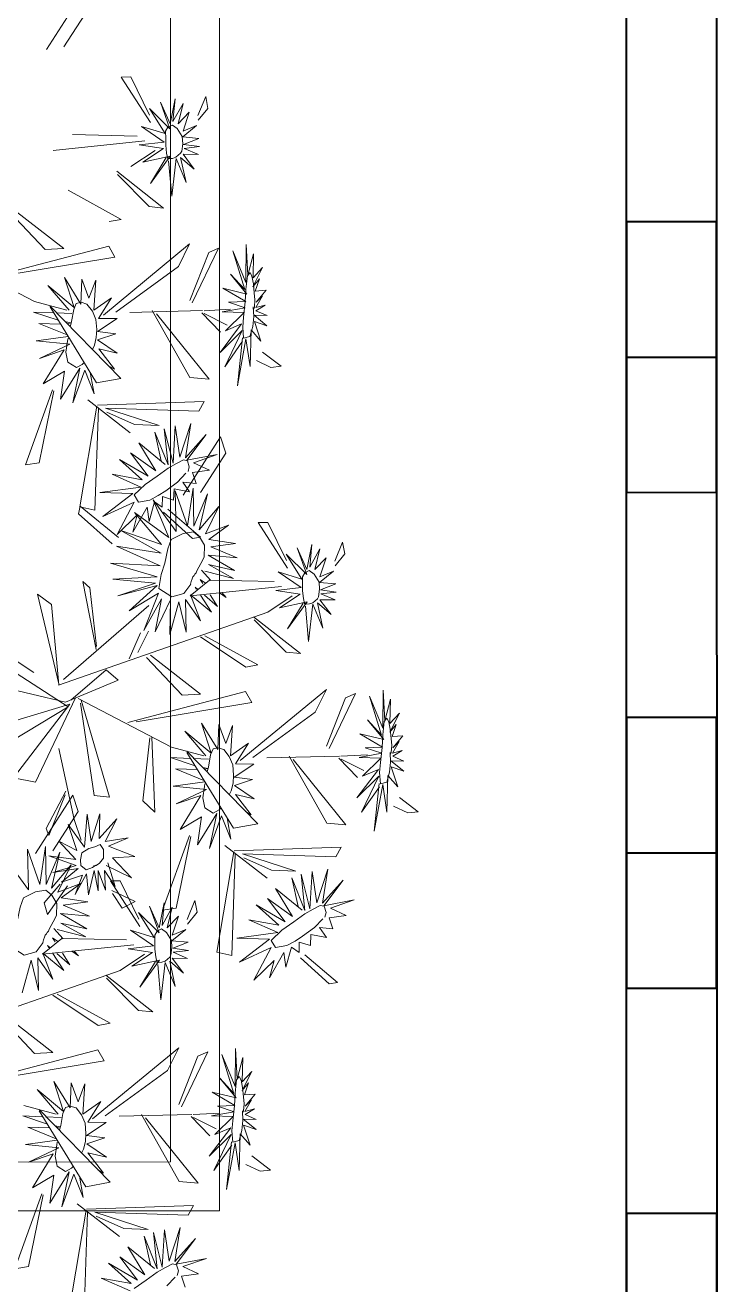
# Model space of a CAD drawing. Header units: inches. Extents: x -422522 to 22891, y -2973 to 414515.
# Drawn here: x 22847.1 to 22886.2, y 4749 to 4820.4 of the extents above; entities that cross this region are included whole.
import ezdxf

# ---------------------------------------------------------------- set-up
doc = ezdxf.new("R2010")
doc.units = ezdxf.units.IN
doc.header["$MEASUREMENT"] = 0
doc.layers.get('0').update_dxf_attribs({"lineweight": 40})
doc.layers.add('ARREDAMENTO', color=8, linetype='Continuous', lineweight=13)

msp = doc.modelspace()

# ---------------------------------------------------------------- linework, layer by layer
for p, q in [((22881.13146, 4737.736), (22881.10843, 4878.13237)), ((22881.12099, 4801.55418), (22886.22644, 4801.55502)), ((22881.12559, 4773.47419), (22886.23105, 4773.47502))]:
    msp.add_line(p, q)
msp.add_lwpolyline([(22886.20096, 4956.92593), (22886.24032, 4716.95866), (22236.24033, 4716.85204)])
for points in [[(22881.11973, 4809.21237), (22881.12224, 4793.896), (22886.2277, 4793.89684), (22886.22519, 4809.2132)], [(22881.12434, 4781.13237), (22881.12685, 4765.816), (22886.2323, 4765.81684), (22886.22979, 4781.1332)], [(22881.12894, 4753.05237), (22881.13146, 4737.736), (22886.23691, 4737.73684), (22886.2344, 4753.0532)]]:
    msp.add_lwpolyline(points, close=True)
at = {"layer": 'ARREDAMENTO', "linetype": 'Continuous'}
for p, q in [((22848.26875, 4818.98209), (22850.38034, 4822.27212)), ((22850.6873, 4821.34538), (22849.24862, 4819.129)), ((22853.04976, 4817.43344), (22852.51, 4817.42248)), ((22852.51, 4817.42248), (22854.16684, 4814.83747)), ((22854.11246, 4815.26385), (22853.04976, 4817.43344)), ((22854.72377, 4815.99332), (22855.25851, 4814.48706)), ((22855.27481, 4814.76747), (22854.72377, 4815.99332)), ((22855.55682, 4816.18458), (22855.27481, 4814.76747)), ((22855.42999, 4814.89414), (22855.55682, 4816.18458)), ((22856.01061, 4815.92839), (22855.42999, 4814.89414)), ((22855.7213, 4814.76327), (22856.01061, 4815.92839)), ((22857.29635, 4816.31901), (22856.8482, 4815.23382)), ((22857.41906, 4815.64697), (22857.29635, 4816.31901)), ((22854.09851, 4815.63427), (22854.99004, 4814.21742)), ((22855.25851, 4814.48706), (22854.09851, 4815.63427)), ((22856.35919, 4815.42467), (22855.7213, 4814.76327)), ((22856.00662, 4814.34676), (22856.35919, 4815.42467)), ((22856.86459, 4814.97459), (22857.41906, 4815.64697)), ((22853.64392, 4814.62934), (22854.93661, 4813.73615)), ((22854.99004, 4814.21742), (22853.64392, 4814.62934)), ((22855.15248, 4814.57757), (22855.01645, 4814.34974)), ((22855.01645, 4814.34974), (22855.02825, 4813.94581)), ((22855.40429, 4814.70115), (22855.15248, 4814.57757)), ((22855.67451, 4814.50688), (22855.40429, 4814.70115)), ((22855.96187, 4814.0469), (22855.67451, 4814.50688)), ((22855.99331, 4814.03576), (22856.76901, 4814.66919)), ((22856.76901, 4814.66919), (22856.00662, 4814.34676)), ((22848.65635, 4813.26469), (22853.83951, 4813.80745)), ((22853.41647, 4814.08058), (22849.74509, 4814.15956)), ((22854.93661, 4813.73615), (22853.51407, 4813.57758)), ((22853.51407, 4813.57758), (22854.8919, 4813.36689)), ((22855.02825, 4813.94581), (22855.02531, 4813.56028)), ((22855.02531, 4813.56028), (22855.07687, 4813.1142)), ((22855.92995, 4813.21721), (22855.98974, 4813.64161)), ((22855.98974, 4813.64161), (22855.96187, 4814.0469)), ((22856.90663, 4813.94336), (22855.99331, 4814.03576)), ((22856.03522, 4813.60349), (22856.90663, 4813.94336)), ((22856.93012, 4813.48215), (22856.03522, 4813.60349)), ((22853.05672, 4812.34943), (22854.43135, 4813.26906)), ((22854.8919, 4813.36689), (22853.72298, 4812.59062)), ((22853.72298, 4812.59062), (22855.27825, 4812.93393)), ((22855.27825, 4812.93393), (22854.16866, 4811.39462)), ((22854.16866, 4811.39462), (22855.0572, 4812.86006)), ((22855.07687, 4813.1142), (22855.15185, 4812.76172)), ((22855.12675, 4812.85468), (22855.21973, 4812.80409)), ((22855.21973, 4812.80409), (22855.40901, 4812.81545)), ((22855.362, 4810.67816), (22855.61303, 4812.80833)), ((22855.40901, 4812.81545), (22855.5973, 4812.88326)), ((22855.5973, 4812.88326), (22855.86743, 4813.10507)), ((22855.61303, 4812.80833), (22856.17981, 4811.43831)), ((22855.86743, 4813.10507), (22855.92995, 4813.21721)), ((22855.87083, 4812.87076), (22856.63743, 4812.20463)), ((22856.17981, 4811.43831), (22855.87083, 4812.87076)), ((22856.63743, 4812.20463), (22856.00856, 4813.05075)), ((22856.00856, 4813.05075), (22856.87404, 4813.03578)), ((22856.06102, 4813.38043), (22856.93012, 4813.48215)), ((22856.87404, 4813.03578), (22856.06102, 4813.38043)), ((22855.18332, 4812.68121), (22855.362, 4810.67816)), ((22852.25012, 4812.08938), (22854.89944, 4810.00218)), ((22854.09052, 4810.08827), (22852.2868, 4811.90479)), ((22849.49421, 4811.01278), (22852.49724, 4809.35554)), ((22854.89944, 4810.00218), (22854.09052, 4810.08827)), ((22848.20015, 4807.65363), (22846.18053, 4809.78592)), ((22846.40899, 4809.91481), (22849.25286, 4807.70695)), ((22852.49724, 4809.35554), (22851.81818, 4809.23813)), ((22851.79767, 4807.84425), (22845.13082, 4806.10294)), ((22856.37153, 4807.96789), (22851.49646, 4803.94014)), ((22852.15026, 4807.2247), (22851.79767, 4807.84425)), ((22855.74631, 4806.69042), (22856.37153, 4807.96789)), ((22859.58989, 4807.92813), (22859.56891, 4805.78016)), ((22859.67618, 4806.19225), (22859.58989, 4807.92813)), ((22847.59316, 4804.70447), (22842.32237, 4807.45192)), ((22845.60721, 4806.14228), (22852.15026, 4807.2247)), ((22849.25286, 4807.70695), (22848.20015, 4807.65363)), ((22857.46471, 4807.48763), (22856.38676, 4804.75668)), ((22856.52928, 4804.62249), (22858.01526, 4807.73229)), ((22858.01526, 4807.73229), (22857.46471, 4807.48763)), ((22858.82547, 4807.57997), (22859.50016, 4805.37803)), ((22859.56891, 4805.78016), (22858.82547, 4807.57997)), ((22859.99699, 4807.41561), (22859.67618, 4806.19225)), ((22859.97118, 4806.03936), (22859.99699, 4807.41561)), ((22852.20504, 4804.11079), (22855.74631, 4806.69042)), ((22859.9649, 4805.54143), (22860.51183, 4806.62598)), ((22860.51183, 4806.62598), (22859.97118, 4806.03936)), ((22849.29876, 4806.05936), (22849.83986, 4804.35755)), ((22850.21635, 4804.56246), (22849.29876, 4806.05936)), ((22850.28263, 4805.97457), (22850.21635, 4804.56246)), ((22850.67306, 4804.89983), (22850.28263, 4805.97457)), ((22851.06444, 4805.92268), (22850.67306, 4804.89983)), ((22850.94846, 4804.21544), (22851.06444, 4805.92268)), ((22858.70139, 4806.25472), (22859.62625, 4805.12991)), ((22859.50016, 4805.37803), (22858.70139, 4806.25472)), ((22860.33333, 4805.98963), (22859.9649, 4805.54143)), ((22860.09677, 4805.29717), (22860.33333, 4805.98963)), ((22848.34879, 4805.6085), (22849.54896, 4804.21542)), ((22849.83986, 4804.35755), (22848.34879, 4805.6085)), ((22858.26313, 4805.4608), (22859.56113, 4804.70592)), ((22859.62625, 4805.12991), (22858.26313, 4805.4608)), ((22860.70871, 4805.34517), (22860.09677, 4805.29717)), ((22860.12169, 4804.36779), (22860.50075, 4805.02322)), ((22860.139, 4804.66119), (22860.70871, 4805.34517)), ((22860.50075, 4805.02322), (22860.139, 4804.66119)), ((22847.59316, 4804.70447), (22849.42649, 4804.21075)), ((22852.48364, 4800.34895), (22848.46123, 4804.46669)), ((22848.47053, 4804.39988), (22851.10759, 4800.10165)), ((22849.81582, 4804.25545), (22849.68754, 4803.57191)), ((22849.96049, 4804.59529), (22849.81582, 4804.25545)), ((22850.23006, 4804.66979), (22849.96049, 4804.59529)), ((22850.5608, 4804.56181), (22850.23006, 4804.66979)), ((22850.86924, 4804.1652), (22850.5608, 4804.56181)), ((22851.95554, 4804.91758), (22850.94846, 4804.21544)), ((22851.21908, 4803.74809), (22851.95554, 4804.91758)), ((22857.20169, 4804.18351), (22858.70143, 4804.2726)), ((22859.51741, 4804.3496), (22858.22363, 4804.11602)), ((22859.56113, 4804.70592), (22858.57262, 4804.66106)), ((22858.57262, 4804.66106), (22859.51741, 4804.3496)), ((22860.66509, 4804.5034), (22860.12169, 4804.36779)), ((22860.12909, 4804.18519), (22860.66509, 4804.5034)), ((22848.93571, 4803.64172), (22847.54384, 4804.11058)), ((22848.64246, 4804.06521), (22847.54384, 4804.11058)), ((22848.83312, 4804.05731), (22849.70616, 4804.02126)), ((22849.39937, 4803.55147), (22849.64257, 4803.48901)), ((22849.62656, 4803.32689), (22849.68754, 4803.57191)), ((22851.06931, 4803.69032), (22850.86924, 4804.1652)), ((22851.12195, 4803.11851), (22851.06931, 4803.69032)), ((22851.15605, 4803.0032), (22852.27383, 4803.74443)), ((22852.27383, 4803.74443), (22851.21908, 4803.74809)), ((22857.10802, 4804.19661), (22852.99243, 4804.08714)), ((22856.39129, 4800.39403), (22854.26007, 4804.18838)), ((22854.50078, 4804.00563), (22857.48344, 4800.29779)), ((22858.12755, 4802.97434), (22857.0764, 4804.07006)), ((22857.21123, 4804.02446), (22858.50073, 4803.37347)), ((22858.22363, 4804.11602), (22859.46429, 4804.08067)), ((22859.46429, 4804.08067), (22858.41579, 4803.05232)), ((22860.03353, 4803.9239), (22860.76487, 4803.91499)), ((22860.75225, 4803.33516), (22860.03353, 4803.9239)), ((22860.04425, 4803.57635), (22860.75225, 4803.33516)), ((22860.42006, 4802.45077), (22860.04425, 4803.57635)), ((22860.76487, 4803.91499), (22860.12909, 4804.18519)), ((22849.06781, 4803.42644), (22847.83327, 4803.46849)), ((22849.44064, 4802.8187), (22847.83327, 4803.46849)), ((22849.64257, 4803.48901), (22849.5032, 4803.46125)), ((22851.09189, 4802.66144), (22851.12195, 4803.11851)), ((22852.19509, 4802.86639), (22851.15605, 4803.0032)), ((22851.16251, 4802.53028), (22852.19509, 4802.86639)), ((22859.31732, 4803.43325), (22858.10539, 4801.82379)), ((22858.10539, 4801.82379), (22859.34744, 4803.05819)), ((22859.34744, 4803.05819), (22858.36541, 4801.01058)), ((22858.41579, 4803.05232), (22859.31732, 4803.43325)), ((22859.80305, 4801.01628), (22859.8621, 4803.10073)), ((22859.8621, 4803.10073), (22860.42006, 4802.45077)), ((22849.49635, 4802.72789), (22847.68731, 4802.48726)), ((22847.68731, 4802.48726), (22849.58883, 4802.29667)), ((22849.58883, 4802.29667), (22847.87343, 4801.48471)), ((22849.46736, 4802.46645), (22849.37491, 4801.82791)), ((22849.49005, 4802.62047), (22849.46736, 4802.46645)), ((22850.87528, 4801.99542), (22850.98333, 4802.23211)), ((22850.98333, 4802.23211), (22851.09189, 4802.66144)), ((22852.27793, 4801.78087), (22851.16251, 4802.53028)), ((22858.36541, 4801.01058), (22859.37605, 4802.45359)), ((22859.36898, 4802.64048), (22859.08967, 4799.93602)), ((22859.08967, 4799.93602), (22859.56963, 4802.59027)), ((22859.56963, 4802.59027), (22859.80305, 4801.01628)), ((22847.87343, 4801.48471), (22849.26685, 4801.96197)), ((22849.26685, 4801.96197), (22848.0898, 4800.03774)), ((22849.37491, 4801.82791), (22849.48772, 4801.2687)), ((22851.23052, 4802.01792), (22852.27793, 4801.78087)), ((22852.12132, 4800.86986), (22851.23052, 4802.01792)), ((22860.50841, 4801.84021), (22861.56814, 4801.04288)), ((22848.0898, 4800.03774), (22849.2972, 4800.75474)), ((22849.06648, 4799.1647), (22850.16731, 4800.93873)), ((22849.2972, 4800.75474), (22849.06648, 4799.1647)), ((22849.48772, 4801.2687), (22849.96433, 4800.95876)), ((22850.16731, 4800.93873), (22849.75575, 4798.95968)), ((22849.75575, 4798.95968), (22850.4372, 4800.80948)), ((22849.96433, 4800.95876), (22850.30138, 4801.14071)), ((22850.40156, 4801.2524), (22850.30138, 4801.14071)), ((22850.4372, 4800.80948), (22850.96954, 4799.48108)), ((22850.74772, 4800.68822), (22850.96954, 4799.48108)), ((22851.79692, 4801.05196), (22852.12132, 4800.86986)), ((22860.98045, 4800.97692), (22860.17282, 4801.36192)), ((22861.56814, 4801.04288), (22860.98045, 4800.97692)), ((22851.10759, 4800.10165), (22852.48364, 4800.34895)), ((22857.48344, 4800.29779), (22856.39129, 4800.39403)), ((22847.08843, 4795.45608), (22848.61123, 4799.7005)), ((22848.69407, 4799.6413), (22847.86202, 4795.5721)), ((22851.1323, 4798.77835), (22850.15949, 4793.07827)), ((22853.01108, 4797.27258), (22850.62099, 4799.13449)), ((22851.01144, 4792.88917), (22851.21107, 4798.66664)), ((22851.15132, 4798.83547), (22857.2109, 4799.0348)), ((22851.61826, 4798.65859), (22854.65142, 4797.67334)), ((22856.90699, 4798.49546), (22851.61826, 4798.65859)), ((22857.2109, 4799.0348), (22856.90699, 4798.49546)), ((22853.25842, 4797.74008), (22851.69565, 4798.43569)), ((22854.65142, 4797.67334), (22853.25842, 4797.74008)), ((22854.4128, 4797.30331), (22854.77162, 4795.68062)), ((22855.15757, 4795.45138), (22854.4128, 4797.30331)), ((22854.93909, 4797.49662), (22855.15757, 4795.45138)), ((22855.44481, 4795.54613), (22854.93909, 4797.49662)), ((22855.56004, 4797.66091), (22855.44481, 4795.54613)), ((22855.83135, 4795.8803), (22855.56004, 4797.66091)), ((22856.45293, 4797.79116), (22855.83135, 4795.8803)), ((22856.15272, 4795.85974), (22856.45293, 4797.79116)), ((22857.31985, 4797.16926), (22856.15272, 4795.85974)), ((22856.22259, 4795.71997), (22857.31985, 4797.16926)), ((22853.49397, 4796.69834), (22854.4584, 4795.11108)), ((22855.00273, 4795.46768), (22853.49397, 4796.69834)), ((22856.01993, 4793.74425), (22858.13152, 4797.03427)), ((22858.13152, 4797.03427), (22858.43848, 4796.10754)), ((22852.39862, 4795.76032), (22853.6823, 4794.61208)), ((22854.03642, 4794.80569), (22852.39862, 4795.76032)), ((22853.03528, 4796.12707), (22854.03642, 4794.80569)), ((22854.4584, 4795.11108), (22853.03528, 4796.12707)), ((22856.02965, 4795.73059), (22855.62642, 4795.52775)), ((22856.2574, 4795.68259), (22856.02965, 4795.73059)), ((22857.94841, 4796.04149), (22856.22259, 4795.71997)), ((22856.36012, 4795.34099), (22856.2574, 4795.68259)), ((22856.60422, 4795.57344), (22857.94841, 4796.04149)), ((22858.43848, 4796.10754), (22856.9998, 4793.89116)), ((22847.86202, 4795.5721), (22847.08843, 4795.45608)), ((22855.15864, 4795.25624), (22854.53205, 4794.81072)), ((22855.62642, 4795.52775), (22855.15864, 4795.25624)), ((22855.70122, 4794.47745), (22856.16557, 4794.98332)), ((22856.29063, 4795.06893), (22856.36012, 4795.34099)), ((22856.54046, 4795.02797), (22857.49786, 4795.15755)), ((22856.74527, 4794.40534), (22856.54046, 4795.02797)), ((22857.49786, 4795.15755), (22856.60422, 4795.57344)), ((22851.98381, 4794.92127), (22853.61754, 4794.19234)), ((22853.6823, 4794.61208), (22851.98381, 4794.92127)), ((22853.85464, 4794.33436), (22853.24408, 4793.74884)), ((22854.53205, 4794.81072), (22853.85464, 4794.33436)), ((22855.02781, 4793.98349), (22855.70122, 4794.47745)), ((22855.98645, 4794.47707), (22856.74527, 4794.40534)), ((22856.3792, 4793.91787), (22855.98645, 4794.47707)), ((22853.61754, 4794.19234), (22851.29512, 4793.88241)), ((22851.29512, 4793.88241), (22853.1528, 4793.82099)), ((22853.1528, 4793.82099), (22851.45393, 4792.52655)), ((22853.24408, 4793.74884), (22853.4873, 4793.34438)), ((22854.12603, 4793.45958), (22854.60314, 4793.71304)), ((22854.60314, 4793.71304), (22855.02781, 4793.98349)), ((22854.82698, 4793.05861), (22854.84126, 4793.65988)), ((22854.84126, 4793.65988), (22855.46634, 4793.45983)), ((22855.46634, 4793.45983), (22855.49396, 4794.0948)), ((22855.49396, 4794.0948), (22856.3792, 4793.91787)), ((22855.5652, 4793.98467), (22856.26282, 4791.98988)), ((22855.61274, 4791.68255), (22855.5652, 4793.98467)), ((22856.26282, 4791.98988), (22856.57492, 4794.14104)), ((22856.57492, 4794.14104), (22856.62566, 4791.97356)), ((22856.62566, 4791.97356), (22857.39481, 4793.81957)), ((22857.39481, 4793.81957), (22856.92339, 4791.77462)), ((22850.08218, 4792.67353), (22850.18116, 4793.10566)), ((22850.15949, 4793.07827), (22851.01144, 4792.88917)), ((22850.18116, 4793.10566), (22852.35948, 4791.33043)), ((22851.45393, 4792.52655), (22853.23951, 4793.34186)), ((22853.23951, 4793.34186), (22852.27377, 4791.50527)), ((22853.16125, 4791.63594), (22853.97157, 4793.06413)), ((22853.4873, 4793.34438), (22854.12603, 4793.45958)), ((22853.97157, 4793.06413), (22854.07979, 4792.23662)), ((22854.07979, 4792.23662), (22854.39322, 4793.36523)), ((22854.30939, 4793.47212), (22855.61274, 4791.68255)), ((22855.19254, 4791.33396), (22854.30939, 4793.47212)), ((22854.39322, 4793.36523), (22854.82698, 4793.05861)), ((22855.15146, 4792.93812), (22856.99586, 4791.36471)), ((22856.92339, 4791.77462), (22858.03055, 4793.09607)), ((22858.03055, 4793.09607), (22857.28445, 4791.5473)), ((22851.99671, 4790.97155), (22850.08218, 4792.67353)), ((22852.27377, 4791.50527), (22853.41457, 4792.61314)), ((22853.41457, 4792.61314), (22853.16125, 4791.63594)), ((22853.24816, 4792.74509), (22855.19254, 4791.33396)), ((22854.7764, 4790.94397), (22853.24816, 4792.74509)), ((22856.53804, 4791.28289), (22854.90492, 4792.76368)), ((22860.80094, 4792.1956), (22860.26118, 4792.18464)), ((22860.26118, 4792.18464), (22861.91802, 4789.59963)), ((22861.86364, 4790.02601), (22860.80094, 4792.1956)), ((22852.47838, 4791.73759), (22854.7764, 4790.94397)), ((22854.75929, 4790.44114), (22852.47838, 4791.73759)), ((22857.28445, 4791.5473), (22858.57462, 4792.03376)), ((22858.57462, 4792.03376), (22857.47091, 4791.22796)), ((22852.22791, 4790.85396), (22854.75929, 4790.44114)), ((22854.71145, 4789.72943), (22852.22791, 4790.85396)), ((22856.99586, 4791.36471), (22856.53804, 4791.28289)), ((22857.47091, 4791.22796), (22858.96802, 4791.00061)), ((22858.96802, 4791.00061), (22857.58453, 4790.81458)), ((22857.58453, 4790.81458), (22859.0722, 4790.1835)), ((22862.47495, 4790.75548), (22863.00969, 4789.24922)), ((22863.02599, 4789.52963), (22862.47495, 4790.75548)), ((22863.308, 4790.94673), (22863.02599, 4789.52963)), ((22863.18117, 4789.6563), (22863.308, 4790.94673)), ((22863.76179, 4790.69054), (22863.18117, 4789.6563)), ((22863.47248, 4789.52543), (22863.76179, 4790.69054)), ((22865.04753, 4791.08117), (22864.59938, 4789.99598)), ((22865.17024, 4790.40912), (22865.04753, 4791.08117)), ((22857.42451, 4790.34621), (22858.92939, 4789.46748)), ((22859.0722, 4790.1835), (22857.42451, 4790.34621)), ((22861.84969, 4790.39643), (22862.74122, 4788.97957)), ((22863.00969, 4789.24922), (22861.84969, 4790.39643)), ((22864.11037, 4790.18683), (22863.47248, 4789.52543)), ((22863.7578, 4789.10892), (22864.11037, 4790.18683)), ((22864.61577, 4789.73675), (22865.17024, 4790.40912)), ((22851.90554, 4789.88804), (22854.71145, 4789.72943)), ((22854.54696, 4789.10893), (22851.90554, 4789.88804)), ((22857.58606, 4788.90267), (22857.05275, 4789.49545)), ((22858.87202, 4789.00874), (22857.24415, 4789.42788)), ((22857.44769, 4789.79905), (22858.87202, 4789.00874)), ((22858.92939, 4789.46748), (22857.44769, 4789.79905)), ((22861.3951, 4789.3915), (22862.68779, 4788.49831)), ((22862.74122, 4788.97957), (22861.3951, 4789.3915)), ((22862.90367, 4789.33973), (22862.76763, 4789.11189)), ((22863.15547, 4789.46331), (22862.90367, 4789.33973)), ((22863.42569, 4789.26903), (22863.15547, 4789.46331)), ((22863.71305, 4788.80906), (22863.42569, 4789.26903)), ((22863.74449, 4788.79791), (22864.52019, 4789.43134)), ((22864.52019, 4789.43134), (22863.7578, 4789.10892)), ((22850.72733, 4788.49587), (22850.32458, 4788.84364)), ((22850.32458, 4788.84364), (22851.09047, 4785.0025)), ((22852.03106, 4788.96951), (22854.54696, 4789.10893)), ((22854.4393, 4788.75377), (22852.03106, 4788.96951)), ((22852.31589, 4788.03872), (22854.4393, 4788.75377)), ((22854.53801, 4788.61717), (22852.31589, 4788.03872)), ((22852.96343, 4787.18527), (22854.53801, 4788.61717)), ((22857.49628, 4788.92172), (22856.40753, 4788.02685)), ((22856.40753, 4788.02685), (22861.59069, 4788.56961)), ((22857.13597, 4788.72746), (22856.98275, 4788.96732)), ((22857.2542, 4788.77794), (22856.98275, 4788.96732)), ((22861.16765, 4788.84274), (22857.49628, 4788.92172)), ((22862.76763, 4789.11189), (22862.77943, 4788.70797)), ((22862.77943, 4788.70797), (22862.77649, 4788.32244)), ((22863.74092, 4788.40376), (22863.71305, 4788.80906)), ((22864.65781, 4788.70552), (22863.74449, 4788.79791)), ((22863.7864, 4788.36564), (22864.65781, 4788.70552)), ((22847.77086, 4788.12077), (22848.9659, 4783.05036)), ((22848.55636, 4787.54404), (22847.77086, 4788.12077)), ((22851.0963, 4785.17211), (22850.72733, 4788.49587)), ((22854.60686, 4788.18963), (22852.96343, 4787.18527)), ((22853.77981, 4786.06668), (22854.60686, 4788.18963)), ((22854.78517, 4787.85923), (22853.77981, 4786.06668)), ((22854.42181, 4785.98766), (22854.78517, 4787.85923)), ((22856.42738, 4788.09564), (22856.99004, 4786.61561)), ((22857.61746, 4787.10059), (22856.42738, 4788.09564)), ((22856.76817, 4788.40199), (22856.68652, 4788.52707)), ((22856.82983, 4788.40411), (22856.68652, 4788.52707)), ((22856.98872, 4788.06401), (22857.61746, 4787.10059)), ((22857.22163, 4788.06799), (22857.9635, 4787.43145)), ((22857.53842, 4788.09714), (22857.9635, 4787.43145)), ((22858.07275, 4788.20668), (22858.44745, 4787.94512)), ((22858.20632, 4788.2132), (22858.44745, 4787.94512)), ((22860.8079, 4787.11158), (22862.18253, 4788.03122)), ((22862.68779, 4788.49831), (22861.26526, 4788.33974)), ((22861.26526, 4788.33974), (22862.64308, 4788.12904)), ((22862.64308, 4788.12904), (22861.47416, 4787.35277)), ((22862.77649, 4788.32244), (22862.82805, 4787.87636)), ((22862.82805, 4787.87636), (22862.90303, 4787.52388)), ((22863.34848, 4787.64542), (22863.61861, 4787.86722)), ((22863.61861, 4787.86722), (22863.68113, 4787.97937)), ((22863.68113, 4787.97937), (22863.74092, 4788.40376)), ((22864.6813, 4788.24431), (22863.7864, 4788.36564)), ((22863.8122, 4788.14258), (22864.6813, 4788.24431)), ((22864.62522, 4787.79793), (22863.8122, 4788.14258)), ((22848.96139, 4782.99207), (22848.55636, 4787.54404)), ((22854.07133, 4787.48063), (22849.23954, 4783.29299)), ((22855.29779, 4787.80197), (22854.42181, 4785.98766)), ((22855.2629, 4785.84634), (22855.29779, 4787.80197)), ((22855.77015, 4787.69507), (22855.2629, 4785.84634)), ((22856.18986, 4785.96811), (22855.77015, 4787.69507)), ((22856.13701, 4787.82499), (22856.18986, 4785.96811)), ((22856.99004, 4786.61561), (22856.13701, 4787.82499)), ((22861.47416, 4787.35277), (22863.02943, 4787.69608)), ((22863.02943, 4787.69608), (22861.91984, 4786.15678)), ((22861.91984, 4786.15678), (22862.80838, 4787.62222)), ((22862.87793, 4787.61684), (22862.97091, 4787.56625)), ((22862.9345, 4787.44337), (22863.11318, 4785.44032)), ((22862.97091, 4787.56625), (22863.16019, 4787.57761)), ((22863.11318, 4785.44032), (22863.36421, 4787.57048)), ((22863.16019, 4787.57761), (22863.34848, 4787.64542)), ((22863.36421, 4787.57048), (22863.93099, 4786.20046)), ((22863.62201, 4787.63291), (22864.38861, 4786.96679)), ((22863.93099, 4786.20046), (22863.62201, 4787.63291)), ((22863.75974, 4787.81291), (22864.62522, 4787.79793)), ((22864.38861, 4786.96679), (22863.75974, 4787.81291)), ((22860.8079, 4787.11158), (22848.94553, 4782.97572)), ((22860.0013, 4786.85154), (22862.65062, 4784.76434)), ((22861.8417, 4784.85043), (22860.03798, 4786.66695)), ((22852.94999, 4784.4716), (22853.6021, 4785.93389)), ((22853.43623, 4784.82677), (22854.05447, 4786.03957)), ((22859.56936, 4784.00029), (22856.99979, 4785.70604)), ((22857.24539, 4785.77494), (22860.24842, 4784.11769)), ((22847.55276, 4783.68836), (22844.98319, 4785.39412)), ((22849.50589, 4781.7479), (22844.92725, 4784.68809)), ((22855.95133, 4782.41578), (22853.93171, 4784.54807)), ((22854.16017, 4784.67697), (22857.00404, 4782.4691)), ((22862.65062, 4784.76434), (22861.8417, 4784.85043)), ((22851.64855, 4783.83942), (22849.65919, 4782.12893)), ((22852.33139, 4783.25302), (22851.64855, 4783.83942)), ((22860.24842, 4784.11769), (22859.56936, 4784.00029)), ((22845.42529, 4782.93747), (22849.35153, 4782.01201)), ((22849.35153, 4782.01201), (22852.33139, 4783.25302)), ((22849.92339, 4782.24917), (22847.65372, 4777.48216)), ((22855.34434, 4779.46662), (22850.07355, 4782.21408)), ((22850.22698, 4782.12598), (22851.84055, 4776.63032)), ((22859.54885, 4782.60641), (22852.882, 4780.8651)), ((22857.00404, 4782.4691), (22855.95133, 4782.41578)), ((22864.12271, 4782.73005), (22859.24764, 4778.7023)), ((22859.90144, 4781.98685), (22859.54885, 4782.60641)), ((22863.49749, 4781.45258), (22864.12271, 4782.73005)), ((22865.21589, 4782.24979), (22864.13794, 4779.51883)), ((22864.28046, 4779.38465), (22865.76645, 4782.49445)), ((22865.76645, 4782.49445), (22865.21589, 4782.24979)), ((22866.57665, 4782.34213), (22867.25134, 4780.14019)), ((22867.32009, 4780.54231), (22866.57665, 4782.34213)), ((22867.34107, 4782.69028), (22867.32009, 4780.54231)), ((22867.42736, 4780.95441), (22867.34107, 4782.69028)), ((22867.74817, 4782.17777), (22867.42736, 4780.95441)), ((22867.72236, 4780.80152), (22867.74817, 4782.17777)), ((22849.59088, 4781.90557), (22845.25027, 4780.58218)), ((22845.39668, 4779.27506), (22849.50589, 4781.7479)), ((22846.40547, 4777.72529), (22849.59088, 4781.90557)), ((22850.97371, 4776.72089), (22850.20615, 4781.9517)), ((22853.35839, 4780.90444), (22859.90144, 4781.98685)), ((22859.95623, 4778.87295), (22863.49749, 4781.45258)), ((22857.04994, 4780.82152), (22857.59104, 4779.11971)), ((22857.96753, 4779.32462), (22857.04994, 4780.82152)), ((22858.03381, 4780.73673), (22857.96753, 4779.32462)), ((22858.42424, 4779.66199), (22858.03381, 4780.73673)), ((22866.45257, 4781.01688), (22867.37743, 4779.89206)), ((22867.25134, 4780.14019), (22866.45257, 4781.01688)), ((22867.71608, 4780.30358), (22868.26301, 4781.38814)), ((22868.08451, 4780.75179), (22867.71608, 4780.30358)), ((22868.26301, 4781.38814), (22867.72236, 4780.80152)), ((22867.84795, 4780.05932), (22868.08451, 4780.75179)), ((22853.7321, 4776.41938), (22854.12497, 4779.98903)), ((22854.23041, 4780.03365), (22854.41134, 4775.78631)), ((22856.09997, 4780.37066), (22857.30014, 4778.97758)), ((22857.59104, 4779.11971), (22856.09997, 4780.37066)), ((22858.81562, 4780.68484), (22858.42424, 4779.66199)), ((22858.69964, 4778.9776), (22858.81562, 4780.68484)), ((22866.01431, 4780.22296), (22867.31231, 4779.46808)), ((22867.37743, 4779.89206), (22866.01431, 4780.22296)), ((22868.4599, 4780.10732), (22867.84795, 4780.05932)), ((22867.89018, 4779.42335), (22868.4599, 4780.10732)), ((22849.84116, 4775.35442), (22848.973, 4779.37934)), ((22855.34434, 4779.46662), (22857.17767, 4778.97291)), ((22857.71167, 4779.35745), (22857.567, 4779.01761)), ((22857.98124, 4779.43195), (22857.71167, 4779.35745)), ((22858.31198, 4779.32396), (22857.98124, 4779.43195)), ((22858.62042, 4778.92736), (22858.31198, 4779.32396)), ((22859.70672, 4779.67974), (22858.69964, 4778.9776)), ((22858.97026, 4778.51025), (22859.70672, 4779.67974)), ((22867.31231, 4779.46808), (22866.3238, 4779.42322)), ((22866.3238, 4779.42322), (22867.26859, 4779.11176)), ((22867.87287, 4779.12995), (22868.25194, 4779.78537)), ((22868.25194, 4779.78537), (22867.89018, 4779.42335)), ((22856.39365, 4778.82737), (22855.29502, 4778.87274)), ((22856.68689, 4778.40388), (22855.29502, 4778.87274)), ((22860.23482, 4775.11111), (22856.21241, 4779.22885)), ((22856.22171, 4779.16203), (22858.85877, 4774.86381)), ((22856.5843, 4778.81947), (22857.45734, 4778.78342)), ((22857.567, 4779.01761), (22857.43872, 4778.33406)), ((22858.82049, 4778.45248), (22858.62042, 4778.92736)), ((22864.8592, 4778.95877), (22860.74361, 4778.8493)), ((22864.14247, 4775.15619), (22862.01125, 4778.95054)), ((22862.25196, 4778.76778), (22865.23462, 4775.05995)), ((22865.87874, 4777.7365), (22864.82758, 4778.83222)), ((22864.95287, 4778.94567), (22866.45261, 4779.03475)), ((22864.96241, 4778.78661), (22866.25191, 4778.13563)), ((22867.26859, 4779.11176), (22865.97481, 4778.87818)), ((22865.97481, 4778.87818), (22867.21548, 4778.84283)), ((22867.21548, 4778.84283), (22866.16697, 4777.81448)), ((22867.78471, 4778.68605), (22868.51605, 4778.67715)), ((22868.50343, 4778.09731), (22867.78471, 4778.68605)), ((22868.41627, 4779.26556), (22867.87287, 4779.12995)), ((22867.88027, 4778.94735), (22868.41627, 4779.26556)), ((22868.51605, 4778.67715), (22867.88027, 4778.94735)), ((22856.81899, 4778.18859), (22855.58445, 4778.23065)), ((22857.19182, 4777.58086), (22855.58445, 4778.23065)), ((22857.15055, 4778.31363), (22857.39376, 4778.25117)), ((22857.39376, 4778.25117), (22857.25438, 4778.2234)), ((22857.37774, 4778.08905), (22857.43872, 4778.33406)), ((22858.87313, 4777.88066), (22858.82049, 4778.45248)), ((22858.84307, 4777.4236), (22858.87313, 4777.88066)), ((22858.90723, 4777.76535), (22860.02501, 4778.50659)), ((22860.02501, 4778.50659), (22858.97026, 4778.51025)), ((22867.0685, 4778.19541), (22865.85657, 4776.58595)), ((22866.16697, 4777.81448), (22867.0685, 4778.19541)), ((22867.55423, 4775.77844), (22867.61328, 4777.86289)), ((22867.61328, 4777.86289), (22868.17124, 4777.21292)), ((22867.79543, 4778.33851), (22868.50343, 4778.09731)), ((22868.17124, 4777.21292), (22867.79543, 4778.33851)), ((22847.65372, 4777.48216), (22846.40547, 4777.72529)), ((22857.24753, 4777.49005), (22855.43849, 4777.24941)), ((22855.43849, 4777.24941), (22857.34001, 4777.05883)), ((22857.21854, 4777.22861), (22857.12609, 4776.59007)), ((22857.24123, 4777.38263), (22857.21854, 4777.22861)), ((22858.73451, 4776.99427), (22858.84307, 4777.4236)), ((22859.94627, 4777.62855), (22858.90723, 4777.76535)), ((22858.91369, 4777.29244), (22859.94627, 4777.62855)), ((22860.02911, 4776.54302), (22858.91369, 4777.29244)), ((22865.85657, 4776.58595), (22867.09862, 4777.82035)), ((22867.09862, 4777.82035), (22866.11659, 4775.77274)), ((22866.11659, 4775.77274), (22867.12723, 4777.21575)), ((22867.12016, 4777.40264), (22866.84085, 4774.69817)), ((22866.84085, 4774.69817), (22867.32081, 4777.35243)), ((22867.32081, 4777.35243), (22867.55423, 4775.77844)), ((22847.65577, 4773.44464), (22849.76735, 4776.73466)), ((22849.36169, 4776.96883), (22848.24424, 4774.85654)), ((22848.41033, 4774.46257), (22849.33093, 4776.76007)), ((22849.76735, 4776.73466), (22850.07431, 4775.80793)), ((22851.84055, 4776.63032), (22850.97371, 4776.72089)), ((22854.41134, 4775.78631), (22853.7321, 4776.41938)), ((22857.34001, 4777.05883), (22855.62461, 4776.24687)), ((22855.62461, 4776.24687), (22857.01803, 4776.72413)), ((22857.01803, 4776.72413), (22855.84098, 4774.79989)), ((22857.12609, 4776.59007), (22857.2389, 4776.03085)), ((22858.62646, 4776.75758), (22858.73451, 4776.99427)), ((22858.9817, 4776.78008), (22860.02911, 4776.54302)), ((22859.8725, 4775.63201), (22858.9817, 4776.78008)), ((22868.25959, 4776.60237), (22869.31932, 4775.80504)), ((22850.07431, 4775.80793), (22848.63564, 4773.59154)), ((22856.81766, 4773.92685), (22857.91849, 4775.70089)), ((22857.2389, 4776.03085), (22857.71551, 4775.72091)), ((22857.91849, 4775.70089), (22857.50693, 4773.72183)), ((22857.71551, 4775.72091), (22858.05256, 4775.90286)), ((22858.15275, 4776.01455), (22858.05256, 4775.90286)), ((22859.5481, 4775.81411), (22859.8725, 4775.63201)), ((22868.73164, 4775.73907), (22867.924, 4776.12408)), ((22869.31932, 4775.80504), (22868.73164, 4775.73907)), ((22849.49283, 4775.08826), (22850.41923, 4773.79114)), ((22849.9967, 4773.60101), (22849.49283, 4775.08826)), ((22849.84116, 4775.35442), (22850.23904, 4774.19205)), ((22850.41923, 4773.79114), (22850.57127, 4775.66148)), ((22850.57127, 4775.66148), (22850.80097, 4774.11331)), ((22850.80097, 4774.11331), (22851.28653, 4775.68233)), ((22851.28653, 4775.68233), (22851.25203, 4774.29538)), ((22851.25203, 4774.29538), (22852.26203, 4775.39567)), ((22852.26203, 4775.39567), (22851.58727, 4774.11115)), ((22855.84098, 4774.79989), (22857.04838, 4775.51689)), ((22857.04838, 4775.51689), (22856.81766, 4773.92685)), ((22857.50693, 4773.72183), (22858.18838, 4775.57164)), ((22858.18838, 4775.57164), (22858.72072, 4774.24324)), ((22858.4989, 4775.45038), (22858.72072, 4774.24324)), ((22858.85877, 4774.86381), (22860.23482, 4775.11111)), ((22865.23462, 4775.05995), (22864.14247, 4775.15619)), ((22848.24424, 4774.85654), (22848.41033, 4774.46257)), ((22851.58727, 4774.11115), (22852.89968, 4774.32027)), ((22852.89968, 4774.32027), (22851.78637, 4773.86121)), ((22854.83961, 4770.21824), (22856.36241, 4774.46265)), ((22856.44525, 4774.40346), (22855.61321, 4770.33425)), ((22847.20103, 4773.68505), (22847.89866, 4771.69026)), ((22847.24857, 4771.38294), (22847.20103, 4773.68505)), ((22847.89866, 4771.69026), (22848.21075, 4773.84142)), ((22848.21075, 4773.84142), (22848.26149, 4771.67395)), ((22848.96819, 4774.1438), (22849.9967, 4773.60101)), ((22849.92802, 4773.0904), (22848.96819, 4774.1438)), ((22851.78637, 4773.86121), (22853.28445, 4773.27029)), ((22860.76226, 4772.03473), (22858.37217, 4773.89665)), ((22858.9025, 4773.59763), (22864.96208, 4773.79696)), ((22864.96208, 4773.79696), (22864.65817, 4773.25762)), ((22845.94522, 4773.1725), (22847.24857, 4771.38294)), ((22848.26149, 4771.67395), (22849.03065, 4773.51995)), ((22848.40786, 4773.30183), (22849.92802, 4773.0904)), ((22849.95301, 4772.7542), (22848.40786, 4773.30183)), ((22849.03065, 4773.51995), (22848.55922, 4771.475)), ((22851.74221, 4772.91472), (22852.16193, 4771.56298)), ((22853.28445, 4773.27029), (22852.00462, 4773.19931)), ((22852.00462, 4773.19931), (22853.08882, 4772.06002)), ((22858.88348, 4773.54051), (22857.91067, 4767.84043)), ((22858.76262, 4767.65133), (22858.96225, 4773.4288)), ((22859.36944, 4773.42075), (22862.4026, 4772.4355)), ((22864.65817, 4773.25762), (22859.36944, 4773.42075)), ((22861.0096, 4772.50224), (22859.44683, 4773.19785)), ((22848.55922, 4771.475), (22849.66639, 4772.79646)), ((22848.63427, 4772.36964), (22849.95301, 4772.7542)), ((22850.07155, 4772.59256), (22848.63427, 4772.36964)), ((22849.66639, 4772.79646), (22848.92028, 4771.24768)), ((22849.11625, 4771.82221), (22850.07155, 4772.59256)), ((22850.31139, 4772.2105), (22849.11625, 4771.82221)), ((22850.52903, 4772.29333), (22849.89952, 4771.1225)), ((22849.89952, 4771.1225), (22850.31139, 4772.2105)), ((22850.65503, 4771.09918), (22850.52903, 4772.29333)), ((22850.96554, 4772.47654), (22850.65503, 4771.09918)), ((22851.20333, 4771.3147), (22850.96554, 4772.47654)), ((22851.19173, 4772.48238), (22851.20333, 4771.3147)), ((22851.61413, 4771.35327), (22851.19173, 4772.48238)), ((22851.56187, 4772.4655), (22851.61413, 4771.35327)), ((22852.16193, 4771.56298), (22851.56187, 4772.4655)), ((22853.08882, 4772.06002), (22851.64276, 4772.75829)), ((22862.4026, 4772.4355), (22861.0096, 4772.50224)), ((22862.69027, 4772.25878), (22862.90875, 4770.21353)), ((22863.19599, 4770.30828), (22862.69027, 4772.25878)), ((22863.31122, 4772.42307), (22863.19599, 4770.30828)), ((22863.58253, 4770.64246), (22863.31122, 4772.42307)), ((22864.20411, 4772.55332), (22863.58253, 4770.64246)), ((22863.9039, 4770.6219), (22864.20411, 4772.55332)), ((22848.14334, 4770.63691), (22849.04119, 4771.69906)), ((22849.4637, 4771.60772), (22848.33349, 4769.989)), ((22848.92028, 4771.24768), (22850.21045, 4771.73415)), ((22850.21045, 4771.73415), (22849.10675, 4770.92835)), ((22852.43677, 4771.89599), (22851.89701, 4771.88502)), ((22851.89701, 4771.88502), (22853.55386, 4769.30002)), ((22853.49948, 4769.72639), (22852.43677, 4771.89599)), ((22861.24515, 4771.4605), (22862.20958, 4769.87323)), ((22862.75391, 4770.22983), (22861.24515, 4771.4605)), ((22862.16398, 4772.06547), (22862.5228, 4770.44278)), ((22862.90875, 4770.21353), (22862.16398, 4772.06547)), ((22865.07103, 4771.93141), (22863.9039, 4770.6219)), ((22863.97377, 4770.48213), (22865.07103, 4771.93141)), ((22849.10675, 4770.92835), (22850.60386, 4770.701)), ((22851.97737, 4771.34277), (22853.29131, 4770.72509)), ((22852.5621, 4770.3359), (22852.01541, 4771.1757)), ((22853.29131, 4770.72509), (22852.5621, 4770.3359)), ((22856.68336, 4770.78156), (22856.23522, 4769.69637)), ((22856.80607, 4770.10951), (22856.68336, 4770.78156)), ((22860.78646, 4770.88923), (22861.7876, 4769.56785)), ((22862.20958, 4769.87323), (22860.78646, 4770.88923)), ((22865.69959, 4770.80364), (22863.97377, 4770.48213)), ((22864.3554, 4770.3356), (22865.69959, 4770.80364)), ((22848.33349, 4769.989), (22848.14334, 4770.63691)), ((22849.06035, 4770.04659), (22850.56522, 4769.16787)), ((22850.70804, 4769.88388), (22849.06035, 4770.04659)), ((22850.60386, 4770.701), (22849.22036, 4770.51497)), ((22849.22036, 4770.51497), (22850.70804, 4769.88388)), ((22853.48553, 4770.09681), (22854.37705, 4768.67996)), ((22854.64552, 4768.9496), (22853.48553, 4770.09681)), ((22854.11078, 4770.45586), (22854.64552, 4768.9496)), ((22854.66183, 4769.23002), (22854.11078, 4770.45586)), ((22854.94384, 4770.64712), (22854.66183, 4769.23002)), ((22854.81701, 4769.35668), (22854.94384, 4770.64712)), ((22855.39763, 4770.39093), (22854.81701, 4769.35668)), ((22855.61321, 4770.33425), (22854.83961, 4770.21824)), ((22855.10831, 4769.22582), (22855.39763, 4770.39093)), ((22856.25161, 4769.43714), (22856.80607, 4770.10951)), ((22860.1498, 4770.52247), (22861.43348, 4769.37424)), ((22861.7876, 4769.56785), (22860.1498, 4770.52247)), ((22862.90982, 4770.0184), (22862.28323, 4769.57287)), ((22863.3776, 4770.28991), (22862.90982, 4770.0184)), ((22863.78083, 4770.49275), (22863.3776, 4770.28991)), ((22864.00858, 4770.44475), (22863.78083, 4770.49275)), ((22864.1113, 4770.10315), (22864.00858, 4770.44475)), ((22864.04181, 4769.83109), (22864.1113, 4770.10315)), ((22865.24904, 4769.9197), (22864.3554, 4770.3356)), ((22849.08352, 4769.49944), (22850.50786, 4768.70913)), ((22850.56522, 4769.16787), (22849.08352, 4769.49944)), ((22855.7462, 4769.88722), (22855.10831, 4769.22582)), ((22855.39363, 4768.80931), (22855.7462, 4769.88722)), ((22859.73499, 4769.68343), (22861.36873, 4768.9545)), ((22861.43348, 4769.37424), (22859.73499, 4769.68343)), ((22862.28323, 4769.57287), (22861.60582, 4769.09652)), ((22863.4524, 4769.23961), (22863.91675, 4769.74548)), ((22864.29165, 4769.79013), (22865.24904, 4769.9197)), ((22864.49645, 4769.1675), (22864.29165, 4769.79013)), ((22849.13211, 4768.6221), (22848.04337, 4767.72724)), ((22848.7718, 4768.42784), (22848.61858, 4768.6677)), ((22848.89003, 4768.47833), (22848.61858, 4768.6677)), ((22849.22189, 4768.60306), (22848.68858, 4769.19583)), ((22850.50786, 4768.70913), (22848.87998, 4769.12827)), ((22852.80348, 4768.54312), (22849.13211, 4768.6221)), ((22853.03094, 4769.09189), (22854.32363, 4768.1987)), ((22854.37705, 4768.67996), (22853.03094, 4769.09189)), ((22854.5395, 4769.04012), (22854.40347, 4768.81228)), ((22854.40347, 4768.81228), (22854.41527, 4768.40835)), ((22854.7913, 4769.1637), (22854.5395, 4769.04012)), ((22855.06152, 4768.96942), (22854.7913, 4769.1637)), ((22855.34889, 4768.50944), (22855.06152, 4768.96942)), ((22855.38032, 4768.4983), (22856.15602, 4769.13173)), ((22856.15602, 4769.13173), (22855.39363, 4768.80931)), ((22861.36873, 4768.9545), (22859.0463, 4768.64456)), ((22859.0463, 4768.64456), (22860.90398, 4768.58315)), ((22860.90398, 4768.58315), (22859.20511, 4767.2887)), ((22861.60582, 4769.09652), (22860.99526, 4768.511)), ((22862.35432, 4768.47519), (22862.77899, 4768.74565)), ((22862.77899, 4768.74565), (22863.4524, 4769.23961)), ((22863.21752, 4768.22199), (22863.24514, 4768.85695)), ((22863.24514, 4768.85695), (22864.13039, 4768.68003)), ((22863.73763, 4769.23922), (22864.49645, 4769.1675)), ((22864.13039, 4768.68003), (22863.73763, 4769.23922)), ((22848.04337, 4767.72724), (22853.22653, 4768.26999)), ((22848.404, 4768.10238), (22848.32235, 4768.22745)), ((22848.46566, 4768.1045), (22848.32235, 4768.22745)), ((22849.70858, 4767.90707), (22850.08328, 4767.6455)), ((22849.84216, 4767.91358), (22850.08328, 4767.6455)), ((22854.32363, 4768.1987), (22852.90109, 4768.04013)), ((22852.90109, 4768.04013), (22854.27891, 4767.82943)), ((22854.41527, 4768.40835), (22854.41232, 4768.02283)), ((22854.41232, 4768.02283), (22854.46388, 4767.57675)), ((22855.31696, 4767.67976), (22855.37675, 4768.10415)), ((22855.37675, 4768.10415), (22855.34889, 4768.50944)), ((22856.29364, 4768.4059), (22855.38032, 4768.4983)), ((22855.42223, 4768.06603), (22856.29364, 4768.4059)), ((22856.31714, 4767.9447), (22855.42223, 4768.06603)), ((22855.44803, 4767.84297), (22856.31714, 4767.9447)), ((22859.20511, 4767.2887), (22860.99069, 4768.10402)), ((22860.99069, 4768.10402), (22860.02495, 4766.26743)), ((22860.99526, 4768.511), (22861.23848, 4768.10654)), ((22861.23848, 4768.10654), (22861.87721, 4768.22174)), ((22861.83097, 4766.99878), (22862.1444, 4768.12738)), ((22861.87721, 4768.22174), (22862.35432, 4768.47519)), ((22862.1444, 4768.12738), (22862.57816, 4767.82076)), ((22862.57816, 4767.82076), (22862.59244, 4768.42204)), ((22862.59244, 4768.42204), (22863.21752, 4768.22199)), ((22847.40599, 4767.39546), (22846.89874, 4765.54672)), ((22847.82569, 4765.66849), (22847.40599, 4767.39546)), ((22847.77284, 4767.52538), (22847.82569, 4765.66849)), ((22848.62587, 4766.316), (22847.77284, 4767.52538)), ((22848.06321, 4767.79603), (22848.62587, 4766.316)), ((22849.25329, 4766.80098), (22848.06321, 4767.79603)), ((22848.62455, 4767.76439), (22849.25329, 4766.80098)), ((22848.85746, 4767.76838), (22849.59933, 4767.13184)), ((22849.17425, 4767.79753), (22849.59933, 4767.13184)), ((22852.44373, 4766.81197), (22853.81836, 4767.7316)), ((22854.27891, 4767.82943), (22853.10999, 4767.05316)), ((22853.10999, 4767.05316), (22854.66527, 4767.39647)), ((22854.66527, 4767.39647), (22853.55567, 4765.85716)), ((22853.55567, 4765.85716), (22854.44421, 4767.32261)), ((22854.46388, 4767.57675), (22854.53886, 4767.22426)), ((22854.51376, 4767.31722), (22854.60675, 4767.26663)), ((22854.57034, 4767.14376), (22854.74902, 4765.14071)), ((22854.60675, 4767.26663), (22854.79603, 4767.27799)), ((22854.74902, 4765.14071), (22855.00005, 4767.27087)), ((22854.79603, 4767.27799), (22854.98431, 4767.3458)), ((22854.98431, 4767.3458), (22855.25444, 4767.56761)), ((22855.00005, 4767.27087), (22855.56683, 4765.90085)), ((22855.25444, 4767.56761), (22855.31696, 4767.67976)), ((22855.25784, 4767.3333), (22856.02444, 4766.66718)), ((22855.56683, 4765.90085), (22855.25784, 4767.3333)), ((22855.39557, 4767.5133), (22856.26105, 4767.49832)), ((22856.02444, 4766.66718), (22855.39557, 4767.5133)), ((22856.26105, 4767.49832), (22855.44803, 4767.84297)), ((22857.91067, 4767.84043), (22858.76262, 4767.65133)), ((22860.02495, 4766.26743), (22861.16575, 4767.3753)), ((22860.91243, 4766.3981), (22861.72275, 4767.82629)), ((22861.16575, 4767.3753), (22860.91243, 4766.3981)), ((22861.72275, 4767.82629), (22861.83097, 4766.99878)), ((22864.28922, 4766.04504), (22862.6561, 4767.52584)), ((22862.90264, 4767.70027), (22864.74704, 4766.12687)), ((22852.44373, 4766.81197), (22840.58136, 4762.67611)), ((22851.63713, 4766.55192), (22854.28646, 4764.46473)), ((22853.47754, 4764.55082), (22851.67382, 4766.36734)), ((22864.74704, 4766.12687), (22864.28922, 4766.04504)), ((22851.20519, 4763.70067), (22848.63563, 4765.40643)), ((22848.88122, 4765.47532), (22851.88425, 4763.81808)), ((22845.79601, 4764.37736), (22848.63987, 4762.16949)), ((22854.28646, 4764.46473), (22853.47754, 4764.55082)), ((22847.58716, 4762.11617), (22845.56754, 4764.24846)), ((22851.88425, 4763.81808), (22851.20519, 4763.70067)), ((22851.18468, 4762.3068), (22844.51784, 4760.56549)), ((22848.63987, 4762.16949), (22847.58716, 4762.11617)), ((22855.75854, 4762.43043), (22850.88347, 4758.40269)), ((22851.53728, 4761.68724), (22851.18468, 4762.3068)), ((22855.13332, 4761.15297), (22855.75854, 4762.43043)), ((22855.9163, 4759.08503), (22857.40228, 4762.19484)), ((22857.40228, 4762.19484), (22856.85173, 4761.95018)), ((22858.97691, 4762.39067), (22858.95593, 4760.2427)), ((22859.0632, 4760.65479), (22858.97691, 4762.39067)), ((22844.99422, 4760.60483), (22851.53728, 4761.68724)), ((22856.85173, 4761.95018), (22855.77377, 4759.21922)), ((22858.21248, 4762.04252), (22858.88718, 4759.84057)), ((22858.95593, 4760.2427), (22858.21248, 4762.04252)), ((22859.384, 4761.87815), (22859.0632, 4760.65479)), ((22859.3582, 4760.50191), (22859.384, 4761.87815)), ((22851.59206, 4758.57334), (22855.13332, 4761.15297)), ((22858.0884, 4760.71726), (22859.01326, 4759.59245)), ((22858.88718, 4759.84057), (22858.0884, 4760.71726)), ((22859.35191, 4760.00397), (22859.89885, 4761.08853)), ((22859.89885, 4761.08853), (22859.3582, 4760.50191)), ((22847.73581, 4760.07105), (22848.93597, 4758.67797)), ((22849.22687, 4758.8201), (22847.73581, 4760.07105)), ((22848.68578, 4760.5219), (22849.22687, 4758.8201)), ((22849.60336, 4759.025), (22848.68578, 4760.5219)), ((22849.66965, 4760.43711), (22849.60336, 4759.025)), ((22850.06008, 4759.36238), (22849.66965, 4760.43711)), ((22850.45146, 4760.38522), (22850.06008, 4759.36238)), ((22850.33547, 4758.67799), (22850.45146, 4760.38522)), ((22859.72034, 4760.45218), (22859.35191, 4760.00397)), ((22859.48378, 4759.75971), (22859.72034, 4760.45218)), ((22851.34255, 4759.38013), (22850.33547, 4758.67799)), ((22850.60609, 4758.21063), (22851.34255, 4759.38013)), ((22857.65014, 4759.92335), (22858.94814, 4759.16847)), ((22859.01326, 4759.59245), (22857.65014, 4759.92335)), ((22860.09573, 4759.80771), (22859.48378, 4759.75971)), ((22859.5087, 4758.83033), (22859.88777, 4759.48576)), ((22859.52601, 4759.12373), (22860.09573, 4759.80771)), ((22859.88777, 4759.48576), (22859.52601, 4759.12373)), ((22846.98017, 4759.16701), (22848.8135, 4758.67329)), ((22851.87066, 4754.81149), (22847.84824, 4758.92924)), ((22847.85755, 4758.86242), (22850.4946, 4754.5642)), ((22849.20284, 4758.718), (22849.07456, 4758.03445)), ((22849.3475, 4759.05783), (22849.20284, 4758.718)), ((22849.61708, 4759.13234), (22849.3475, 4759.05783)), ((22849.94782, 4759.02435), (22849.61708, 4759.13234)), ((22850.25625, 4758.62774), (22849.94782, 4759.02435)), ((22850.45632, 4758.15287), (22850.25625, 4758.62774)), ((22856.49503, 4758.65916), (22852.37944, 4758.54969)), ((22855.7783, 4754.85657), (22853.64709, 4758.65093)), ((22856.5887, 4758.64606), (22858.08845, 4758.73514)), ((22858.90443, 4758.81215), (22857.61065, 4758.57856)), ((22857.61065, 4758.57856), (22858.85131, 4758.54321)), ((22858.94814, 4759.16847), (22857.95964, 4759.12361)), ((22857.95964, 4759.12361), (22858.90443, 4758.81215)), ((22860.0521, 4758.96595), (22859.5087, 4758.83033)), ((22859.5161, 4758.64773), (22860.0521, 4758.96595)), ((22860.15189, 4758.37753), (22859.5161, 4758.64773)), ((22848.02948, 4758.52776), (22846.93085, 4758.57312)), ((22848.32273, 4758.10426), (22846.93085, 4758.57312)), ((22848.45482, 4757.88898), (22847.22029, 4757.93103)), ((22848.82765, 4757.28125), (22847.22029, 4757.93103)), ((22848.22013, 4758.51986), (22849.09317, 4758.48381)), ((22848.78638, 4758.01401), (22849.02959, 4757.95155)), ((22849.02959, 4757.95155), (22848.89021, 4757.92379)), ((22849.01357, 4757.78943), (22849.07456, 4758.03445)), ((22850.50896, 4757.58105), (22850.45632, 4758.15287)), ((22850.54306, 4757.46574), (22851.66084, 4758.20698)), ((22851.66084, 4758.20698), (22850.60609, 4758.21063)), ((22853.8878, 4758.46817), (22856.87045, 4754.76033)), ((22857.51457, 4757.43688), (22856.46342, 4758.5326)), ((22856.59824, 4758.487), (22857.88775, 4757.83601)), ((22858.70433, 4757.89579), (22857.49241, 4756.28634)), ((22858.85131, 4758.54321), (22857.8028, 4757.51486)), ((22857.8028, 4757.51486), (22858.70433, 4757.89579)), ((22859.42055, 4758.38644), (22860.15189, 4758.37753)), ((22860.13926, 4757.7977), (22859.42055, 4758.38644)), ((22859.43127, 4758.03889), (22860.13926, 4757.7977)), ((22859.80707, 4756.91331), (22859.43127, 4758.03889)), ((22848.88337, 4757.19044), (22847.07432, 4756.9498)), ((22850.4789, 4757.12399), (22850.50896, 4757.58105)), ((22851.58211, 4757.32893), (22850.54306, 4757.46574)), ((22850.54952, 4756.99283), (22851.58211, 4757.32893)), ((22857.49241, 4756.28634), (22858.73445, 4757.52073)), ((22858.73445, 4757.52073), (22857.75242, 4755.47313)), ((22859.19007, 4755.47882), (22859.24912, 4757.56328)), ((22859.24912, 4757.56328), (22859.80707, 4756.91331)), ((22847.07432, 4756.9498), (22848.97584, 4756.75921)), ((22848.97584, 4756.75921), (22847.26045, 4755.94726)), ((22848.85438, 4756.92899), (22848.76192, 4756.29046)), ((22848.87707, 4757.08301), (22848.85438, 4756.92899)), ((22850.2623, 4756.45796), (22850.37034, 4756.69466)), ((22850.37034, 4756.69466), (22850.4789, 4757.12399)), ((22851.66494, 4756.24341), (22850.54952, 4756.99283)), ((22850.61753, 4756.48047), (22851.66494, 4756.24341)), ((22851.50833, 4755.3324), (22850.61753, 4756.48047)), ((22857.75242, 4755.47313), (22858.76306, 4756.91614)), ((22858.756, 4757.10303), (22858.47668, 4754.39856)), ((22858.47668, 4754.39856), (22858.95664, 4757.05282)), ((22858.95664, 4757.05282), (22859.19007, 4755.47882)), ((22847.26045, 4755.94726), (22848.65386, 4756.42452)), ((22848.65386, 4756.42452), (22847.47681, 4754.50028)), ((22848.76192, 4756.29046), (22848.87473, 4755.73124)), ((22848.87473, 4755.73124), (22849.35134, 4755.4213)), ((22860.36747, 4755.43946), (22859.55983, 4755.82446)), ((22859.89543, 4756.30276), (22860.95516, 4755.50543)), ((22847.47681, 4754.50028), (22848.68421, 4755.21728)), ((22848.4535, 4753.62724), (22849.55432, 4755.40127)), ((22848.68421, 4755.21728), (22848.4535, 4753.62724)), ((22849.55432, 4755.40127), (22849.14276, 4753.42222)), ((22849.14276, 4753.42222), (22849.82422, 4755.27203)), ((22849.35134, 4755.4213), (22849.68839, 4755.60325)), ((22849.78858, 4755.71494), (22849.68839, 4755.60325)), ((22849.82422, 4755.27203), (22850.35655, 4753.94363)), ((22850.13473, 4755.15077), (22850.35655, 4753.94363)), ((22851.18393, 4755.5145), (22851.50833, 4755.3324)), ((22860.95516, 4755.50543), (22860.36747, 4755.43946)), ((22850.4946, 4754.5642), (22851.87066, 4754.81149)), ((22856.87045, 4754.76033), (22855.7783, 4754.85657)), ((22846.47544, 4749.91862), (22847.99824, 4754.16304)), ((22848.08109, 4754.10384), (22847.24904, 4750.03464)), ((22852.3981, 4751.73512), (22850.00801, 4753.59703)), ((22850.51931, 4753.2409), (22849.5465, 4747.54082)), ((22850.39846, 4747.35171), (22850.59809, 4753.12919)), ((22850.53833, 4753.29802), (22856.59791, 4753.49735)), ((22851.00528, 4753.12114), (22854.03843, 4752.13588)), ((22856.29401, 4752.95801), (22851.00528, 4753.12114)), ((22852.64543, 4752.20262), (22851.08267, 4752.89823)), ((22856.59791, 4753.49735), (22856.29401, 4752.95801)), ((22854.03843, 4752.13588), (22852.64543, 4752.20262)), ((22855.83994, 4752.25371), (22855.21836, 4750.34285)), ((22855.53974, 4750.32229), (22855.83994, 4752.25371)), ((22853.79981, 4751.76586), (22854.15863, 4750.14317)), ((22854.54459, 4749.91392), (22853.79981, 4751.76586)), ((22854.3261, 4751.95917), (22854.54459, 4749.91392)), ((22854.83182, 4750.00867), (22854.3261, 4751.95917)), ((22854.94705, 4752.12345), (22854.83182, 4750.00867)), ((22855.21836, 4750.34285), (22854.94705, 4752.12345)), ((22856.70687, 4751.6318), (22855.53974, 4750.32229)), ((22855.60961, 4750.18251), (22856.70687, 4751.6318)), ((22852.88098, 4751.16089), (22853.84541, 4749.57362)), ((22854.38975, 4749.93022), (22852.88098, 4751.16089)), ((22847.24904, 4750.03464), (22846.47544, 4749.91862)), ((22851.78563, 4750.22286), (22853.06931, 4749.07462)), ((22853.42344, 4749.26823), (22851.78563, 4750.22286)), ((22852.42229, 4750.58961), (22853.42344, 4749.26823)), ((22853.84541, 4749.57362), (22852.42229, 4750.58961)), ((22855.41666, 4750.19313), (22855.01343, 4749.9903)), ((22855.64442, 4750.14514), (22855.41666, 4750.19313)), ((22857.33543, 4750.50403), (22855.60961, 4750.18251)), ((22855.74714, 4749.80353), (22855.64442, 4750.14514)), ((22855.99124, 4750.03599), (22857.33543, 4750.50403)), ((22856.88488, 4749.62009), (22855.99124, 4750.03599)), ((22851.37082, 4749.38382), (22853.00456, 4748.65489)), ((22853.06931, 4749.07462), (22851.37082, 4749.38382)), ((22854.54565, 4749.71878), (22853.91906, 4749.27326)), ((22855.01343, 4749.9903), (22854.54565, 4749.71878)), ((22855.08823, 4748.93999), (22855.55258, 4749.44586)), ((22855.67765, 4749.53147), (22855.74714, 4749.80353)), ((22855.92748, 4749.49052), (22856.88488, 4749.62009)), ((22856.13228, 4748.86789), (22855.92748, 4749.49052)), ((22853.91906, 4749.27326), (22853.24166, 4748.79691))]:
    msp.add_line(p, q, dxfattribs=at)
at = {"layer": 'ARREDAMENTO', "elevation": -27.27667}
for points in [[(22825.73247, 4753.18944), (22825.70974, 4891.77351), (22858.04602, 4891.77882), (22858.06875, 4753.19475)], [(22828.50369, 4755.96158), (22828.48187, 4889.00229), (22855.27479, 4889.00668), (22855.29661, 4755.96597)]]:
    msp.add_lwpolyline(points, close=True, dxfattribs=at)
at = {"layer": 'ARREDAMENTO', "linetype": 'Continuous'}
for points in [[(22859.98962, 4804.26103), (22860.04814, 4804.39078), (22860.07412, 4804.79622), (22860.04058, 4805.19752), (22859.99431, 4805.71251), (22859.9036, 4806.13996), (22859.80658, 4806.34684), (22859.65215, 4806.15943), (22859.56668, 4805.40329), (22859.53239, 4804.68218), (22859.43358, 4803.82299), (22859.38989, 4803.25859), (22859.43782, 4802.62648), (22859.78994, 4802.72488), (22859.95706, 4803.28404), (22860.01146, 4803.84762), (22859.98426, 4804.40012)], [(22856.77823, 4789.45455), (22857.01482, 4789.86925), (22857.20334, 4790.21872), (22857.21389, 4790.91134), (22856.93823, 4791.3834), (22856.59372, 4791.66146), (22856.00522, 4791.56833), (22855.33245, 4791.22167), (22855.15129, 4790.68961), (22854.97024, 4789.88018), (22854.77034, 4789.24556), (22854.64346, 4788.44061), (22855.37256, 4787.98547), (22856.04269, 4788.15893), (22856.4392, 4788.69167)], [(22856.77823, 4789.45455), (22856.74522, 4789.33851), (22856.67988, 4789.25973), (22856.63527, 4789.17943), (22856.56843, 4789.10206), (22856.51523, 4788.99403), (22856.47023, 4788.8467), (22856.42792, 4788.69399), (22856.4392, 4788.69167)], [(22867.74081, 4779.02319), (22867.79932, 4779.15294), (22867.8253, 4779.55838), (22867.79176, 4779.95967), (22867.74549, 4780.47466), (22867.65478, 4780.90212), (22867.55777, 4781.109), (22867.40333, 4780.92159), (22867.31786, 4780.16544), (22867.28357, 4779.44434), (22867.18476, 4778.58515), (22867.14107, 4778.02074), (22867.189, 4777.38864), (22867.54112, 4777.48704), (22867.70824, 4778.0462), (22867.76264, 4778.60977), (22867.73544, 4779.16228)], [(22850.94152, 4772.73043), (22851.08857, 4772.74844), (22851.27403, 4772.88652), (22851.49291, 4773.17448), (22851.50907, 4773.66568), (22851.31949, 4773.94421), (22851.01864, 4773.82095), (22850.67573, 4773.71854), (22850.27857, 4773.4795), (22850.19587, 4773.06966), (22850.21491, 4772.75151), (22850.51719, 4772.51709), (22850.86917, 4772.64227), (22851.0691, 4772.77923)], [(22848.41407, 4769.15494), (22848.65066, 4769.56964), (22848.83917, 4769.91911), (22848.84972, 4770.61173), (22848.57406, 4771.08379), (22848.22955, 4771.36184), (22847.64105, 4771.26872), (22846.96828, 4770.92206), (22846.78712, 4770.38999), (22846.60607, 4769.58056), (22846.40617, 4768.94595), (22846.2793, 4768.14099), (22847.00839, 4767.68585), (22847.67852, 4767.85932), (22848.07503, 4768.39205)], [(22848.41407, 4769.15494), (22848.38105, 4769.0389), (22848.31571, 4768.96012), (22848.27111, 4768.87982), (22848.20427, 4768.80244), (22848.15106, 4768.69442), (22848.10606, 4768.54708), (22848.06376, 4768.39438), (22848.07503, 4768.39205)], [(22859.37664, 4758.72357), (22859.43515, 4758.85333), (22859.46113, 4759.25877), (22859.4276, 4759.66006), (22859.38133, 4760.17505), (22859.29062, 4760.60251), (22859.1936, 4760.80939), (22859.03916, 4760.62197), (22858.95369, 4759.86583), (22858.9194, 4759.14472), (22858.82059, 4758.28553), (22858.7769, 4757.72113), (22858.82484, 4757.08903), (22859.17695, 4757.18742), (22859.34408, 4757.74659), (22859.39847, 4758.31016), (22859.37128, 4758.86267)]]:
    msp.add_lwpolyline(points, dxfattribs=at)

doc.saveas('drawing.dxf')
